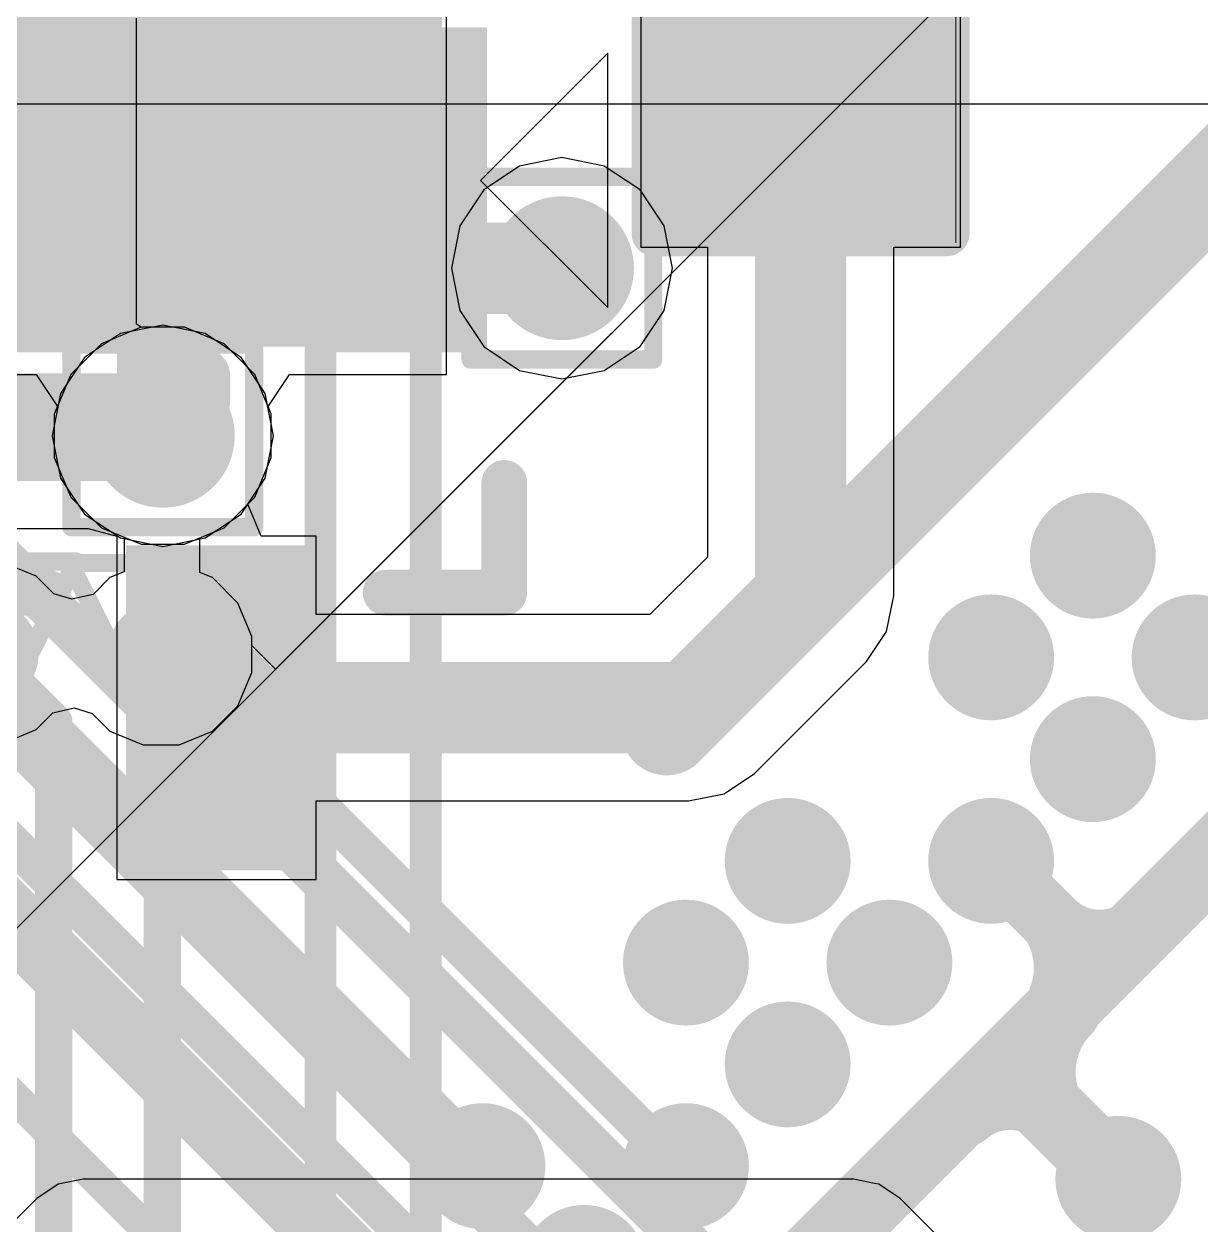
# Model space of a CAD drawing. Header units: inches. Extents: x -6 to 283, y -12 to 154.
# Drawn here: x 50.446 to 53.718, y 15.042 to 18.38 of the extents above; entities that cross this region are included whole.
import ezdxf

# ---------------------------------------------------------------- set-up
doc = ezdxf.new("R2010")
doc.units = ezdxf.units.IN
for name, color, linetype in [('Bottom Layer', 5, 'Continuous'), ('Bottom Overlay', 54, 'Continuous'), ('Bottom Paste', 16, 'Continuous'), ('Bottom Solder', 6, 'Continuous'), ('Drill Drawing', 1, 'Continuous'), ('GND-1', 16, 'Continuous'), ('GND-2', 90, 'Continuous'), ('GND-3', 216, 'Continuous'), ('GND-4', 54, 'Continuous'), ('PWR-1', 156, 'Continuous'), ('PWR-2', 130, 'Continuous'), ('Signal L1', 76, 'Continuous'), ('Signal L2', 6, 'Continuous'), ('Top Layer', 1, 'Continuous'), ('Top Overlay', 2, 'Continuous'), ('Top Paste', 8, 'Continuous'), ('Top Solder', 216, 'Continuous'), ('Via Holes', 16, 'Continuous')]:
    doc.layers.add(name, color=color, linetype=linetype)

# ---------------------------------------------------------------- blocks, each defined once
blk = doc.blocks.new('BGA_565_15_5_14_4__57')
at = {"layer": 'Top Layer'}
h = blk.add_hatch(color=1, dxfattribs=at)
edge = h.paths.add_edge_path()
edge.add_arc((-4.225, -5.525), 0.125, 0, 360)
h = blk.add_hatch(color=1, dxfattribs=at)
edge = h.paths.add_edge_path()
edge.add_arc((-5.4, -6.4), 0.125, 0, 360)
h = blk.add_hatch(color=1, dxfattribs=at)
edge = h.paths.add_edge_path()
edge.add_arc((-5, -6.4), 0.125, 0, 360)
h = blk.add_hatch(color=1, dxfattribs=at)
edge = h.paths.add_edge_path()
edge.add_arc((-4.6, -6.4), 0.125, 0, 360)
h = blk.add_hatch(color=1, dxfattribs=at)
edge = h.paths.add_edge_path()
edge.add_arc((-4.2, -6.4), 0.125, 0, 360)
h = blk.add_hatch(color=1, dxfattribs=at)
edge = h.paths.add_edge_path()
edge.add_arc((-3.8, -6.4), 0.125, 0, 360)
h = blk.add_hatch(color=1, dxfattribs=at)
edge = h.paths.add_edge_path()
edge.add_arc((-3.4, -6.4), 0.125, 0, 360)
h = blk.add_hatch(color=1, dxfattribs=at)
edge = h.paths.add_edge_path()
edge.add_arc((-3, -6.4), 0.125, 0, 360)
h = blk.add_hatch(color=1, dxfattribs=at)
edge = h.paths.add_edge_path()
edge.add_arc((-5.4, -6.8), 0.125, 0, 360)
h = blk.add_hatch(color=1, dxfattribs=at)
edge = h.paths.add_edge_path()
edge.add_arc((-5, -6.8), 0.125, 0, 360)
h = blk.add_hatch(color=1, dxfattribs=at)
edge = h.paths.add_edge_path()
edge.add_arc((-4.2, -6.8), 0.125, 0, 360)
h = blk.add_hatch(color=1, dxfattribs=at)
edge = h.paths.add_edge_path()
edge.add_arc((-3.8, -6.8), 0.125, 0, 360)
h = blk.add_hatch(color=1, dxfattribs=at)
edge = h.paths.add_edge_path()
edge.add_arc((-3, -6.8), 0.125, 0, 360)
at = {"layer": 'Top Paste'}
h = blk.add_hatch(color=8, dxfattribs=at)
edge = h.paths.add_edge_path()
edge.add_arc((-4.225, -5.525), 0.125, 0, 360)
h = blk.add_hatch(color=8, dxfattribs=at)
edge = h.paths.add_edge_path()
edge.add_arc((-5.4, -6.4), 0.125, 0, 360)
h = blk.add_hatch(color=8, dxfattribs=at)
edge = h.paths.add_edge_path()
edge.add_arc((-5, -6.4), 0.125, 0, 360)
h = blk.add_hatch(color=8, dxfattribs=at)
edge = h.paths.add_edge_path()
edge.add_arc((-4.6, -6.4), 0.125, 0, 360)
h = blk.add_hatch(color=8, dxfattribs=at)
edge = h.paths.add_edge_path()
edge.add_arc((-4.2, -6.4), 0.125, 0, 360)
h = blk.add_hatch(color=8, dxfattribs=at)
edge = h.paths.add_edge_path()
edge.add_arc((-3.8, -6.4), 0.125, 0, 360)
h = blk.add_hatch(color=8, dxfattribs=at)
edge = h.paths.add_edge_path()
edge.add_arc((-3.4, -6.4), 0.125, 0, 360)
h = blk.add_hatch(color=8, dxfattribs=at)
edge = h.paths.add_edge_path()
edge.add_arc((-3, -6.4), 0.125, 0, 360)
h = blk.add_hatch(color=8, dxfattribs=at)
edge = h.paths.add_edge_path()
edge.add_arc((-5.4, -6.8), 0.125, 0, 360)
h = blk.add_hatch(color=8, dxfattribs=at)
edge = h.paths.add_edge_path()
edge.add_arc((-5, -6.8), 0.125, 0, 360)
h = blk.add_hatch(color=8, dxfattribs=at)
edge = h.paths.add_edge_path()
edge.add_arc((-4.2, -6.8), 0.125, 0, 360)
h = blk.add_hatch(color=8, dxfattribs=at)
edge = h.paths.add_edge_path()
edge.add_arc((-3.8, -6.8), 0.125, 0, 360)
h = blk.add_hatch(color=8, dxfattribs=at)
edge = h.paths.add_edge_path()
edge.add_arc((-3, -6.8), 0.125, 0, 360)
at = {"layer": 'Top Solder'}
h = blk.add_hatch(color=216, dxfattribs=at)
edge = h.paths.add_edge_path()
edge.add_arc((-4.225, -5.525), 0.175, 0, 360)
h = blk.add_hatch(color=216, dxfattribs=at)
edge = h.paths.add_edge_path()
edge.add_arc((-5.4, -6.4), 0.175, 0, 360)
h = blk.add_hatch(color=216, dxfattribs=at)
edge = h.paths.add_edge_path()
edge.add_arc((-5, -6.4), 0.175, 0, 360)
h = blk.add_hatch(color=216, dxfattribs=at)
edge = h.paths.add_edge_path()
edge.add_arc((-4.6, -6.4), 0.175, 0, 360)
h = blk.add_hatch(color=216, dxfattribs=at)
edge = h.paths.add_edge_path()
edge.add_arc((-4.2, -6.4), 0.175, 0, 360)
h = blk.add_hatch(color=216, dxfattribs=at)
edge = h.paths.add_edge_path()
edge.add_arc((-3.8, -6.4), 0.175, 0, 360)
h = blk.add_hatch(color=216, dxfattribs=at)
edge = h.paths.add_edge_path()
edge.add_arc((-3.4, -6.4), 0.175, 0, 360)
h = blk.add_hatch(color=216, dxfattribs=at)
edge = h.paths.add_edge_path()
edge.add_arc((-3, -6.4), 0.175, 0, 360)
h = blk.add_hatch(color=216, dxfattribs=at)
edge = h.paths.add_edge_path()
edge.add_arc((-5.4, -6.8), 0.175, 0, 360)
h = blk.add_hatch(color=216, dxfattribs=at)
edge = h.paths.add_edge_path()
edge.add_arc((-5, -6.8), 0.175, 0, 360)
h = blk.add_hatch(color=216, dxfattribs=at)
edge = h.paths.add_edge_path()
edge.add_arc((-4.2, -6.8), 0.175, 0, 360)
h = blk.add_hatch(color=216, dxfattribs=at)
edge = h.paths.add_edge_path()
edge.add_arc((-3.8, -6.8), 0.175, 0, 360)
h = blk.add_hatch(color=216, dxfattribs=at)
edge = h.paths.add_edge_path()
edge.add_arc((-3, -6.8), 0.175, 0, 360)
at = {"layer": 'Top Overlay'}
blk.add_lwpolyline([(-4.22, -7.2958, 0.254, 0.254, 0), (-7.845, -7.2958, 0.254, 0.254, 0)], format="xyseb", dxfattribs=at)
blk.add_lwpolyline([(-4.2835, -7.2958, 0.127, 0.127, 1), (-4.1565, -7.2958, 0.127, 0.127, 1)], format="xyseb", close=True, dxfattribs=at)
blk = doc.blocks.new('R___0402_B_112')
at = {"layer": 'Bottom Layer'}
for points in [[(-0.2413, 0.3175), (-0.2413, -0.3175), (-0.6985, -0.3175), (-0.6985, 0.3175)], [(0.6985, 0.3175), (0.6985, -0.3175), (0.2413, -0.3175), (0.2413, 0.3175)]]:
    blk.add_hatch(color=5, dxfattribs=at).paths.add_polyline_path(points)
at = {"layer": 'Bottom Paste'}
for points in [[(-0.2413, 0.3175), (-0.2413, -0.3175), (-0.6985, -0.3175), (-0.6985, 0.3175)], [(0.6985, 0.3175), (0.6985, -0.3175), (0.2413, -0.3175), (0.2413, 0.3175)]]:
    blk.add_hatch(color=16, dxfattribs=at).paths.add_polyline_path(points)
at = {"layer": 'Bottom Solder'}
for points in [[(-0.1863, 0.3725), (-0.1863, -0.3725), (-0.7535, -0.3725), (-0.7535, 0.3725)], [(0.7535, 0.3725), (0.7535, -0.3725), (0.1863, -0.3725), (0.1863, 0.3725)]]:
    blk.add_hatch(color=6, dxfattribs=at).paths.add_polyline_path(points)
at = {"layer": 'Bottom Overlay'}
for points in [[(-0.7874, -0.4064, 0.127, 0.127, 0), (-0.7874, 0.4064, 0.127, 0.127, 0)], [(0.7874, 0.4064, 0.127, 0.127, 0), (-0.7874, 0.4064, 0.127, 0.127, 0)], [(0.7874, -0.4064, 0.127, 0.127, 0), (0.7874, 0.4064, 0.127, 0.127, 0)], [(0.8128, 0.4318, 0.00323, 0.00323, 0), (-0.8128, 0.4318, 0.00323, 0.00323, 0)], [(0.7874, -0.4064, 0.127, 0.127, 0), (-0.7874, -0.4064, 0.127, 0.127, 0)]]:
    blk.add_lwpolyline(points, format="xyseb", dxfattribs=at)
for points in [[(-0.8191, 0.4064, 0.0635, 0.0635, 1), (-0.7556, 0.4064, 0.0635, 0.0635, 1)], [(-0.8191, 0.4064, 0.0635, 0.0635, 1), (-0.7556, 0.4064, 0.0635, 0.0635, 1)], [(0.7556, 0.4064, 0.0635, 0.0635, 1), (0.8191, 0.4064, 0.0635, 0.0635, 1)], [(0.7556, 0.4064, 0.0635, 0.0635, 1), (0.8191, 0.4064, 0.0635, 0.0635, 1)], [(-0.8136, 0.4318, 0.00161, 0.00161, 1), (-0.812, 0.4318, 0.00161, 0.00161, 1)], [(0.812, 0.4318, 0.00161, 0.00161, 1), (0.8136, 0.4318, 0.00161, 0.00161, 1)], [(-0.8191, -0.4064, 0.0635, 0.0635, 1), (-0.7556, -0.4064, 0.0635, 0.0635, 1)], [(-0.8191, -0.4064, 0.0635, 0.0635, 1), (-0.7556, -0.4064, 0.0635, 0.0635, 1)], [(0.7556, -0.4064, 0.0635, 0.0635, 1), (0.8191, -0.4064, 0.0635, 0.0635, 1)], [(0.7556, -0.4064, 0.0635, 0.0635, 1), (0.8191, -0.4064, 0.0635, 0.0635, 1)]]:
    blk.add_lwpolyline(points, format="xyseb", close=True, dxfattribs=at)
blk = doc.blocks.new('MMBT2222ATT3G_B_176')
at = {"layer": 'Bottom Layer'}
for points in [[(-0.35, 0.15), (0.35, 0.15), (0.35, -0.15), (-0.35, -0.15)], [(1.09, -0.35), (1.79, -0.35), (1.79, -0.65), (1.09, -0.65)], [(-0.35, -0.85), (0.35, -0.85), (0.35, -1.15), (-0.35, -1.15)]]:
    blk.add_hatch(color=5, dxfattribs=at).paths.add_polyline_path(points)
at = {"layer": 'Bottom Paste'}
for points in [[(-0.35, 0.15), (0.35, 0.15), (0.35, -0.15), (-0.35, -0.15)], [(1.09, -0.35), (1.79, -0.35), (1.79, -0.65), (1.09, -0.65)], [(-0.35, -0.85), (0.35, -0.85), (0.35, -1.15), (-0.35, -1.15)]]:
    blk.add_hatch(color=16, dxfattribs=at).paths.add_polyline_path(points)
at = {"layer": 'Bottom Solder'}
for points in [[(-0.4516, 0.2516), (0.4516, 0.2516), (0.4516, -0.2516), (-0.4516, -0.2516)], [(0.9884, -0.2484), (1.8916, -0.2484), (1.8916, -0.7516), (0.9884, -0.7516)], [(-0.4516, -0.7484), (0.4516, -0.7484), (0.4516, -1.2516), (-0.4516, -1.2516)]]:
    blk.add_hatch(color=6, dxfattribs=at).paths.add_polyline_path(points)
at = {"layer": 'Bottom Overlay'}
for points in [[(1.12, 0.3, 0.127, 0.127, 0), (0.815, 0.3, 0.127, 0.127, 0)], [(1.12, -0.03, 0.127, 0.127, 0), (1.12, 0.3, 0.127, 0.127, 0)], [(1.12, -1.3, 0.127, 0.127, 0), (1.12, -0.97, 0.127, 0.127, 0)], [(0.815, -1.3, 0.127, 0.127, 0), (1.12, -1.3, 0.127, 0.127, 0)]]:
    blk.add_lwpolyline(points, format="xyseb", dxfattribs=at)
for points in [[(0.7832, 0.3, 0.0635, 0.0635, 1), (0.8467, 0.3, 0.0635, 0.0635, 1)], [(1.0882, 0.3, 0.0635, 0.0635, 1), (1.1517, 0.3, 0.0635, 0.0635, 1)], [(1.0882, 0.3, 0.0635, 0.0635, 1), (1.1517, 0.3, 0.0635, 0.0635, 1)], [(1.0883, -0.03, 0.0635, 0.0635, 1), (1.1518, -0.03, 0.0635, 0.0635, 1)], [(1.0883, -0.97, 0.0635, 0.0635, 1), (1.1518, -0.97, 0.0635, 0.0635, 1)], [(0.7833, -1.3, 0.0635, 0.0635, 1), (0.8468, -1.3, 0.0635, 0.0635, 1)], [(1.0883, -1.3, 0.0635, 0.0635, 1), (1.1518, -1.3, 0.0635, 0.0635, 1)], [(1.0883, -1.3, 0.0635, 0.0635, 1), (1.1518, -1.3, 0.0635, 0.0635, 1)]]:
    blk.add_lwpolyline(points, format="xyseb", close=True, dxfattribs=at)
blk = doc.blocks.new('XL_3528SURUBC_179')
at = {"layer": 'Top Layer'}
blk.add_hatch(color=1, dxfattribs=at).paths.add_polyline_path([(-2.1499, 0.3001), (-2.1499, 1.2001), (-0.8499, 1.2001), (-0.8499, 0.3001)])
at = {"layer": 'Top Paste'}
blk.add_hatch(color=8, dxfattribs=at).paths.add_polyline_path([(-2.1499, 0.3001), (-2.1499, 1.2001), (-0.8499, 1.2001), (-0.8499, 0.3001)])
at = {"layer": 'Top Solder'}
blk.add_hatch(color=216, dxfattribs=at).paths.add_polyline_path([(-2.1999, 0.2501), (-2.1999, 1.2501), (-0.7999, 1.2501), (-0.7999, 0.2501)])
at = {"layer": 'Top Overlay'}
for p, q in [((-2.7257, 1.141), (-2.7257, 1.141)), ((-2.7257, 1.141), (-2.7257, 0.4339)), ((-2.3722, 0.7874), (-2.7257, 1.141)), ((-2.7257, 0.4339), (-2.3722, 0.7874))]:
    blk.add_line(p, q, dxfattribs=at)
for points in [[(1.6, 1.4, 0.152, 0.152, 0), (-1.6, 1.4, 0.152, 0.152, 0)], [(-1.6, 1.3301, 0.152, 0.152, 0), (-1.6, 1.4, 0.152, 0.152, 0)]]:
    blk.add_lwpolyline(points, format="xyseb", dxfattribs=at)
for points in [[(-1.638, 1.4, 0.076, 0.076, 1), (-1.562, 1.4, 0.076, 0.076, 1)], [(-1.638, 1.4, 0.076, 0.076, 1), (-1.562, 1.4, 0.076, 0.076, 1)], [(-1.638, 1.3301, 0.076, 0.076, 1), (-1.562, 1.3301, 0.076, 0.076, 1)]]:
    blk.add_lwpolyline(points, format="xyseb", close=True, dxfattribs=at)

msp = doc.modelspace()

# ---------------------------------------------------------------- hatches: boundary and pattern name
at = {"layer": 'Bottom Layer'}
h = msp.add_hatch(color=5, dxfattribs=at)
edge = h.paths.add_edge_path()
edge.add_arc((51.942, 17.7016), 0.2, 0, 360)
h = msp.add_hatch(color=5, dxfattribs=at)
edge = h.paths.add_edge_path()
edge.add_arc((50.8323, 17.2358), 0.2, 0, 360)
at = {"layer": 'GND-1'}
h = msp.add_hatch(color=16, dxfattribs=at)
edge = h.paths.add_edge_path()
edge.add_arc((51.942, 17.7016), 0.2, 0, 360)
h = msp.add_hatch(color=16, dxfattribs=at)
edge = h.paths.add_edge_path()
edge.add_arc((50.8323, 17.2358), 0.2, 0, 360)
h = msp.add_hatch(color=16, dxfattribs=at)
edge = h.paths.add_edge_path()
edge.add_arc((50.3373, 16.6322), 0.15, 0, 360)
h = msp.add_hatch(color=16, dxfattribs=at)
edge = h.paths.add_edge_path()
edge.add_arc((50.8279, 16.6281), 0.15, 0, 360)
at = {"layer": 'GND-2'}
h = msp.add_hatch(color=90, dxfattribs=at)
edge = h.paths.add_edge_path()
edge.add_arc((51.942, 17.7016), 0.2, 0, 360)
h = msp.add_hatch(color=90, dxfattribs=at)
edge = h.paths.add_edge_path()
edge.add_arc((50.8323, 17.2358), 0.2, 0, 360)
at = {"layer": 'GND-3'}
h = msp.add_hatch(color=216, dxfattribs=at)
edge = h.paths.add_edge_path()
edge.add_arc((51.942, 17.7016), 0.2, 0, 360)
h = msp.add_hatch(color=216, dxfattribs=at)
edge = h.paths.add_edge_path()
edge.add_arc((50.8323, 17.2358), 0.2, 0, 360)
at = {"layer": 'GND-4'}
h = msp.add_hatch(color=54, dxfattribs=at)
edge = h.paths.add_edge_path()
edge.add_arc((51.942, 17.7016), 0.2, 0, 360)
h = msp.add_hatch(color=54, dxfattribs=at)
edge = h.paths.add_edge_path()
edge.add_arc((50.8323, 17.2358), 0.2, 0, 360)
at = {"layer": 'PWR-1'}
h = msp.add_hatch(color=156, dxfattribs=at)
edge = h.paths.add_edge_path()
edge.add_arc((51.942, 17.7016), 0.2, 0, 360)
h = msp.add_hatch(color=156, dxfattribs=at)
edge = h.paths.add_edge_path()
edge.add_arc((50.8323, 17.2358), 0.2, 0, 360)
at = {"layer": 'PWR-2'}
h = msp.add_hatch(color=130, dxfattribs=at)
edge = h.paths.add_edge_path()
edge.add_arc((51.942, 17.7016), 0.2, 0, 360)
h = msp.add_hatch(color=130, dxfattribs=at)
edge = h.paths.add_edge_path()
edge.add_arc((50.8323, 17.2358), 0.2, 0, 360)
at = {"layer": 'Signal L1'}
h = msp.add_hatch(color=76, dxfattribs=at)
edge = h.paths.add_edge_path()
edge.add_arc((51.942, 17.7016), 0.2, 0, 360)
h = msp.add_hatch(color=76, dxfattribs=at)
edge = h.paths.add_edge_path()
edge.add_arc((50.8323, 17.2358), 0.2, 0, 360)
h = msp.add_hatch(color=76, dxfattribs=at)
edge = h.paths.add_edge_path()
edge.add_arc((50.3373, 16.6322), 0.15, 0, 360)
h = msp.add_hatch(color=76, dxfattribs=at)
edge = h.paths.add_edge_path()
edge.add_arc((50.8279, 16.6281), 0.15, 0, 360)
at = {"layer": 'Signal L2'}
h = msp.add_hatch(color=6, dxfattribs=at)
edge = h.paths.add_edge_path()
edge.add_arc((51.942, 17.7016), 0.2, 0, 360)
h = msp.add_hatch(color=6, dxfattribs=at)
edge = h.paths.add_edge_path()
edge.add_arc((50.8323, 17.2358), 0.2, 0, 360)
at = {"layer": 'Top Layer'}
h = msp.add_hatch(color=1, dxfattribs=at)
edge = h.paths.add_edge_path()
edge.add_arc((51.942, 17.7016), 0.2, 0, 360)
h = msp.add_hatch(color=1, dxfattribs=at)
edge = h.paths.add_edge_path()
edge.add_arc((50.8323, 17.2358), 0.2, 0, 360)
h = msp.add_hatch(color=1, dxfattribs=at)
edge = h.paths.add_edge_path()
edge.add_arc((50.3373, 16.6322), 0.15, 0, 360)
h = msp.add_hatch(color=1, dxfattribs=at)
edge = h.paths.add_edge_path()
edge.add_arc((50.8279, 16.6281), 0.15, 0, 360)
at = {"layer": 'Via Holes'}
h = msp.add_hatch(color=7, dxfattribs=at)
edge = h.paths.add_edge_path()
edge.add_arc((51.942, 17.7016), 0.1, 0, 360)
h = msp.add_hatch(color=7, dxfattribs=at)
edge = h.paths.add_edge_path()
edge.add_arc((50.8323, 17.2358), 0.1, 0, 360)
h = msp.add_hatch(color=7, dxfattribs=at)
edge = h.paths.add_edge_path()
edge.add_arc((50.8279, 16.6281), 0.075, 0, 360)

# ---------------------------------------------------------------- linework, layer by layer
at = {"layer": 'Bottom Layer'}
for p, q in [((52.1608, 18.4716), (52.1608, 17.7604)), ((53.0498, 17.7604), (53.0498, 18.4716)), ((50.7587, 17.5465), (50.7587, 18.3967)), ((52.1608, 17.7604), (52.3464, 17.7604)), ((52.3464, 17.7604), (52.3464, 16.8984)), ((52.8643, 16.7912), (52.8643, 17.7604)), ((52.8643, 17.7604), (53.0498, 17.7604)), ((50.7723, 17.5374), (50.7587, 17.5465)), ((50.8923, 17.5374), (50.7723, 17.5374)), ((51.0031, 17.4914), (50.8923, 17.5374)), ((51.088, 17.4066), (51.0031, 17.4914)), ((51.1339, 17.2957), (51.088, 17.4066)), ((51.1339, 17.1758), (51.1339, 17.2957)), ((51.088, 17.0649), (51.1339, 17.1758)), ((51.0687, 17.0456), (51.088, 17.0649)), ((51.1055, 16.9567), (51.0687, 17.0456)), ((49.9299, 16.9782), (50.6247, 16.9782)), ((50.6247, 16.9782), (50.7047, 16.9567)), ((50.7047, 16.9567), (50.7047, 16.0027)), ((51.2587, 16.9567), (51.1055, 16.9567)), ((51.2587, 16.7387), (51.2587, 16.9567)), ((52.3464, 16.8984), (52.1866, 16.7387)), ((52.8446, 16.6921), (52.8643, 16.7912)), ((52.1866, 16.7387), (51.2587, 16.7387)), ((52.7885, 16.608), (52.8446, 16.6921)), ((52.477, 16.2966), (52.7885, 16.608)), ((52.393, 16.2404), (52.477, 16.2966)), ((52.2939, 16.2207), (52.393, 16.2404)), ((51.2587, 16.0027), (51.2587, 16.2207)), ((51.2587, 16.2207), (52.2939, 16.2207)), ((50.7047, 16.0027), (51.2587, 16.0027)), ((50.6108, 15.1693), (50.5409, 15.1554)), ((52.7529, 15.1693), (50.6108, 15.1693)), ((52.8112, 15.1577), (52.7529, 15.1693)), ((52.7529, 15.1693), (52.7529, 15.1693)), ((52.8228, 15.1554), (52.8112, 15.1577)), ((50.5409, 15.1554), (50.4817, 15.1158)), ((52.882, 15.1158), (52.8228, 15.1554)), ((50.4817, 15.1158), (49.6554, 14.2895)), ((50.4817, 15.1158), (50.4817, 15.1158)), ((53.0356, 14.9623), (52.882, 15.1158))]:
    msp.add_line(p, q, dxfattribs=at)
for points in [[(50.4904, 17.9284, 0.254, 0.254, 0), (50.4904, 18.9581, 0.254, 0.254, 0)], [(51.4817, 17.9197, 0.254, 0.254, 0), (51.4817, 18.9241, 0.254, 0.254, 0)], [(49.4834, 18.116, 0.254, 0.254, 0), (50.4587, 18.116, 0.254, 0.254, 0)], [(50.4587, 18.116, 0.254, 0.254, 0), (50.4817, 18.093, 0.254, 0.254, 0)], [(52.6053, 16.7912, 0.254, 0.254, 0), (52.6053, 18.116, 0.254, 0.254, 0)], [(50.4817, 17.9197, 0.254, 0.254, 0), (50.4817, 18.093, 0.254, 0.254, 0)], [(51.4603, 17.7548, 0.254, 0.254, 0), (51.4603, 17.9411, 0.254, 0.254, 0)], [(50.4817, 17.9197, 0.254, 0.254, 0), (50.4904, 17.9284, 0.254, 0.254, 0)], [(51.4603, 17.7548, 0.254, 0.254, 0), (51.5135, 17.7016, 0.254, 0.254, 0)], [(51.5135, 17.7016, 0.254, 0.254, 0), (51.8912, 17.7016, 0.254, 0.254, 0)], [(49.8227, 17.2371, 0.254, 0.254, 0), (50.8309, 17.2371, 0.254, 0.254, 0)], [(52.2939, 16.4797, 0.254, 0.254, 0), (52.6053, 16.7912, 0.254, 0.254, 0)], [(50.9817, 16.4797, 0.254, 0.254, 0), (52.2939, 16.4797, 0.254, 0.254, 0)]]:
    msp.add_lwpolyline(points, format="xyseb", dxfattribs=at)
for points in [[(50.3952, 18.116, 0.127, 0.127, 1), (50.5222, 18.116, 0.127, 0.127, 1)], [(50.3952, 18.116, 0.127, 0.127, 1), (50.5222, 18.116, 0.127, 0.127, 1)], [(52.5418, 18.116, 0.127, 0.127, 1), (52.6688, 18.116, 0.127, 0.127, 1)], [(50.4182, 18.093, 0.127, 0.127, 1), (50.5452, 18.093, 0.127, 0.127, 1)], [(50.4182, 18.093, 0.127, 0.127, 1), (50.5452, 18.093, 0.127, 0.127, 1)], [(51.3968, 17.9411, 0.127, 0.127, 1), (51.5238, 17.9411, 0.127, 0.127, 1)], [(50.4182, 17.9197, 0.127, 0.127, 1), (50.5452, 17.9197, 0.127, 0.127, 1)], [(50.4182, 17.9197, 0.127, 0.127, 1), (50.5452, 17.9197, 0.127, 0.127, 1)], [(50.4269, 17.9284, 0.127, 0.127, 1), (50.5539, 17.9284, 0.127, 0.127, 1)], [(50.4269, 17.9284, 0.127, 0.127, 1), (50.5539, 17.9284, 0.127, 0.127, 1)], [(51.4182, 17.9197, 0.127, 0.127, 1), (51.5452, 17.9197, 0.127, 0.127, 1)], [(51.3968, 17.7548, 0.127, 0.127, 1), (51.5238, 17.7548, 0.127, 0.127, 1)], [(51.3968, 17.7548, 0.127, 0.127, 1), (51.5238, 17.7548, 0.127, 0.127, 1)], [(51.45, 17.7016, 0.127, 0.127, 1), (51.577, 17.7016, 0.127, 0.127, 1)], [(51.45, 17.7016, 0.127, 0.127, 1), (51.577, 17.7016, 0.127, 0.127, 1)], [(51.8277, 17.7016, 0.127, 0.127, 1), (51.9547, 17.7016, 0.127, 0.127, 1)], [(50.7674, 17.2371, 0.127, 0.127, 1), (50.8944, 17.2371, 0.127, 0.127, 1)], [(52.5418, 16.7912, 0.127, 0.127, 1), (52.6688, 16.7912, 0.127, 0.127, 1)], [(52.5418, 16.7912, 0.127, 0.127, 1), (52.6688, 16.7912, 0.127, 0.127, 1)], [(50.9182, 16.4797, 0.127, 0.127, 1), (51.0452, 16.4797, 0.127, 0.127, 1)], [(52.2304, 16.4797, 0.127, 0.127, 1), (52.3574, 16.4797, 0.127, 0.127, 1)], [(52.2304, 16.4797, 0.127, 0.127, 1), (52.3574, 16.4797, 0.127, 0.127, 1)]]:
    msp.add_lwpolyline(points, format="xyseb", close=True, dxfattribs=at)
at = {"layer": 'Drill Drawing'}
for points in [[(51.688, 17.9556, 0.0508, 0.0508, 0), (52.196, 17.9556, 0.0508, 0.0508, 0)], [(51.688, 17.4476, 0.0508, 0.0508, 0), (51.688, 17.9556, 0.0508, 0.0508, 0)], [(52.196, 17.4476, 0.0508, 0.0508, 0), (52.196, 17.9556, 0.0508, 0.0508, 0)], [(50.5783, 17.4898, 0.0508, 0.0508, 0), (51.0863, 17.4898, 0.0508, 0.0508, 0)], [(50.5783, 16.9818, 0.0508, 0.0508, 0), (50.5783, 17.4898, 0.0508, 0.0508, 0)], [(51.0863, 16.9818, 0.0508, 0.0508, 0), (51.0863, 17.4898, 0.0508, 0.0508, 0)], [(51.688, 17.4476, 0.0508, 0.0508, 0), (52.196, 17.4476, 0.0508, 0.0508, 0)], [(50.5783, 16.9818, 0.0508, 0.0508, 0), (51.0863, 16.9818, 0.0508, 0.0508, 0)], [(50.0833, 16.8862, 0.0508, 0.0508, 0), (50.5913, 16.8862, 0.0508, 0.0508, 0)], [(50.3373, 16.3782, 0.0508, 0.0508, 0), (50.5913, 16.8862, 0.0508, 0.0508, 0)], [(50.5739, 16.8821, 0.0508, 0.0508, 0), (51.0819, 16.8821, 0.0508, 0.0508, 0)], [(50.5739, 16.8821, 0.0508, 0.0508, 0), (50.8279, 16.3741, 0.0508, 0.0508, 0)], [(50.8279, 16.3741, 0.0508, 0.0508, 0), (51.0819, 16.8821, 0.0508, 0.0508, 0)]]:
    msp.add_lwpolyline(points, format="xyseb", dxfattribs=at)
for points in [[(51.6753, 17.9556, 0.0254, 0.0254, 1), (51.7007, 17.9556, 0.0254, 0.0254, 1)], [(51.6753, 17.9556, 0.0254, 0.0254, 1), (51.7007, 17.9556, 0.0254, 0.0254, 1)], [(52.1833, 17.9556, 0.0254, 0.0254, 1), (52.2087, 17.9556, 0.0254, 0.0254, 1)], [(52.1833, 17.9556, 0.0254, 0.0254, 1), (52.2087, 17.9556, 0.0254, 0.0254, 1)], [(50.5656, 17.4898, 0.0254, 0.0254, 1), (50.591, 17.4898, 0.0254, 0.0254, 1)], [(50.5656, 17.4898, 0.0254, 0.0254, 1), (50.591, 17.4898, 0.0254, 0.0254, 1)], [(51.0736, 17.4898, 0.0254, 0.0254, 1), (51.099, 17.4898, 0.0254, 0.0254, 1)], [(51.0736, 17.4898, 0.0254, 0.0254, 1), (51.099, 17.4898, 0.0254, 0.0254, 1)], [(51.6753, 17.4476, 0.0254, 0.0254, 1), (51.7007, 17.4476, 0.0254, 0.0254, 1)], [(51.6753, 17.4476, 0.0254, 0.0254, 1), (51.7007, 17.4476, 0.0254, 0.0254, 1)], [(52.1833, 17.4476, 0.0254, 0.0254, 1), (52.2087, 17.4476, 0.0254, 0.0254, 1)], [(52.1833, 17.4476, 0.0254, 0.0254, 1), (52.2087, 17.4476, 0.0254, 0.0254, 1)], [(50.5656, 16.9818, 0.0254, 0.0254, 1), (50.591, 16.9818, 0.0254, 0.0254, 1)], [(50.5656, 16.9818, 0.0254, 0.0254, 1), (50.591, 16.9818, 0.0254, 0.0254, 1)], [(51.0736, 16.9818, 0.0254, 0.0254, 1), (51.099, 16.9818, 0.0254, 0.0254, 1)], [(51.0736, 16.9818, 0.0254, 0.0254, 1), (51.099, 16.9818, 0.0254, 0.0254, 1)], [(50.5612, 16.8821, 0.0254, 0.0254, 1), (50.5866, 16.8821, 0.0254, 0.0254, 1)], [(50.5612, 16.8821, 0.0254, 0.0254, 1), (50.5866, 16.8821, 0.0254, 0.0254, 1)], [(50.5786, 16.8862, 0.0254, 0.0254, 1), (50.604, 16.8862, 0.0254, 0.0254, 1)], [(50.5786, 16.8862, 0.0254, 0.0254, 1), (50.604, 16.8862, 0.0254, 0.0254, 1)], [(51.0692, 16.8821, 0.0254, 0.0254, 1), (51.0946, 16.8821, 0.0254, 0.0254, 1)], [(51.0692, 16.8821, 0.0254, 0.0254, 1), (51.0946, 16.8821, 0.0254, 0.0254, 1)], [(50.8152, 16.3741, 0.0254, 0.0254, 1), (50.8406, 16.3741, 0.0254, 0.0254, 1)], [(50.8152, 16.3741, 0.0254, 0.0254, 1), (50.8406, 16.3741, 0.0254, 0.0254, 1)]]:
    msp.add_lwpolyline(points, format="xyseb", close=True, dxfattribs=at)
at = {"layer": 'GND-1'}
for p, q in [((50.7723, 17.5374), (50.6615, 17.4914)), ((50.8923, 17.5374), (50.7723, 17.5374)), ((51.0031, 17.4914), (50.8923, 17.5374)), ((50.6615, 17.4914), (50.5766, 17.4066)), ((51.088, 17.4066), (51.0031, 17.4914)), ((50.5766, 17.4066), (50.5307, 17.2957)), ((51.1339, 17.2957), (51.088, 17.4066)), ((50.5307, 17.2957), (50.5307, 17.1758)), ((51.1339, 17.1758), (51.1339, 17.2957)), ((50.5307, 17.1758), (50.5766, 17.0649)), ((51.088, 17.0649), (51.1339, 17.1758)), ((50.5766, 17.0649), (50.6615, 16.9801)), ((51.0031, 16.9801), (51.088, 17.0649)), ((50.6615, 16.9801), (50.7247, 16.9539)), ((50.9355, 16.9521), (51.0031, 16.9801)), ((50.7247, 16.9539), (50.7247, 16.8576)), ((50.9355, 16.8558), (50.9355, 16.9521)), ((50.4798, 16.8455), (50.3874, 16.8838)), ((50.529, 16.7963), (50.4798, 16.8455)), ((50.6854, 16.8414), (50.6386, 16.7946)), ((50.7247, 16.8576), (50.6854, 16.8414)), ((50.9704, 16.8414), (50.9355, 16.8558)), ((51.0412, 16.7706), (50.9704, 16.8414)), ((50.5793, 16.7812), (50.529, 16.7963)), ((50.6386, 16.7946), (50.5793, 16.7812)), ((51.0795, 16.6781), (51.0412, 16.7706)), ((51.0795, 16.578), (51.0795, 16.6781)), ((51.0412, 16.4855), (51.0795, 16.578)), ((50.4798, 16.4189), (50.5266, 16.4657)), ((50.5266, 16.4657), (50.5859, 16.4791)), ((50.5859, 16.4791), (50.6362, 16.464)), ((50.6362, 16.464), (50.6854, 16.4148)), ((50.9704, 16.4148), (51.0412, 16.4855)), ((50.3874, 16.3806), (50.4798, 16.4189)), ((50.6854, 16.4148), (50.7779, 16.3765)), ((50.878, 16.3765), (50.9704, 16.4148)), ((50.7779, 16.3765), (50.878, 16.3765))]:
    msp.add_line(p, q, dxfattribs=at)
at = {"layer": 'GND-2'}
for p, q in [((50.7723, 17.5374), (50.6615, 17.4914)), ((50.8923, 17.5374), (50.7723, 17.5374)), ((51.0031, 17.4914), (50.8923, 17.5374)), ((50.6615, 17.4914), (50.5766, 17.4066)), ((51.088, 17.4066), (51.0031, 17.4914)), ((50.5766, 17.4066), (50.5307, 17.2957)), ((51.1339, 17.2957), (51.088, 17.4066)), ((50.5307, 17.2957), (50.5307, 17.1758)), ((51.1339, 17.1758), (51.1339, 17.2957)), ((50.5307, 17.1758), (50.5766, 17.0649)), ((51.088, 17.0649), (51.1339, 17.1758)), ((50.5766, 17.0649), (50.6615, 16.9801)), ((51.0031, 16.9801), (51.088, 17.0649)), ((50.6615, 16.9801), (50.7723, 16.9342)), ((50.8923, 16.9342), (51.0031, 16.9801)), ((50.7723, 16.9342), (50.8923, 16.9342))]:
    msp.add_line(p, q, dxfattribs=at)
at = {"layer": 'GND-3'}
for p, q in [((50.7723, 17.5374), (50.6615, 17.4914)), ((50.8923, 17.5374), (50.7723, 17.5374)), ((51.0031, 17.4914), (50.8923, 17.5374)), ((50.6615, 17.4914), (50.5766, 17.4066)), ((51.088, 17.4066), (51.0031, 17.4914)), ((50.5766, 17.4066), (50.5307, 17.2957)), ((51.1339, 17.2957), (51.088, 17.4066)), ((50.5307, 17.2957), (50.5307, 17.1758)), ((51.1339, 17.1758), (51.1339, 17.2957)), ((50.5307, 17.1758), (50.5766, 17.0649)), ((51.088, 17.0649), (51.1339, 17.1758)), ((50.5766, 17.0649), (50.6615, 16.9801)), ((51.0031, 16.9801), (51.088, 17.0649)), ((50.6615, 16.9801), (50.7723, 16.9342)), ((50.8923, 16.9342), (51.0031, 16.9801)), ((50.7723, 16.9342), (50.8923, 16.9342))]:
    msp.add_line(p, q, dxfattribs=at)
at = {"layer": 'GND-4'}
for p, q in [((50.7723, 17.5374), (50.6615, 17.4914)), ((50.8923, 17.5374), (50.7723, 17.5374)), ((51.0031, 17.4914), (50.8923, 17.5374)), ((50.6615, 17.4914), (50.5766, 17.4066)), ((51.088, 17.4066), (51.0031, 17.4914)), ((50.5766, 17.4066), (50.5307, 17.2957)), ((51.1339, 17.2957), (51.088, 17.4066)), ((50.5307, 17.2957), (50.5307, 17.1758)), ((51.1339, 17.1758), (51.1339, 17.2957)), ((50.5307, 17.1758), (50.5766, 17.0649)), ((51.088, 17.0649), (51.1339, 17.1758)), ((50.5766, 17.0649), (50.6615, 16.9801)), ((51.0031, 16.9801), (51.088, 17.0649)), ((50.6615, 16.9801), (50.7723, 16.9342)), ((50.8923, 16.9342), (51.0031, 16.9801)), ((50.7723, 16.9342), (50.8923, 16.9342))]:
    msp.add_line(p, q, dxfattribs=at)
at = {"layer": 'PWR-1'}
for p, q in [((45.5756, 18.1585), (57.1787, 18.1585)), ((51.942, 18.0092), (51.8243, 17.9857)), ((52.0597, 17.9857), (51.942, 18.0092)), ((51.8243, 17.9857), (51.7245, 17.9191)), ((52.1594, 17.9191), (52.0597, 17.9857)), ((51.7245, 17.9191), (51.6579, 17.8193)), ((52.2261, 17.8193), (52.1594, 17.9191)), ((51.6579, 17.8193), (51.6345, 17.7016)), ((52.2495, 17.7016), (52.2261, 17.8193)), ((51.6345, 17.7016), (51.6579, 17.584)), ((52.2261, 17.584), (52.2495, 17.7016)), ((51.6579, 17.584), (51.7245, 17.4842)), ((52.1594, 17.4842), (52.2261, 17.584)), ((50.8323, 17.5433), (50.7146, 17.5199)), ((50.95, 17.5199), (50.8323, 17.5433)), ((50.7146, 17.5199), (50.6149, 17.4532)), ((51.0497, 17.4532), (50.95, 17.5199)), ((51.7245, 17.4842), (51.8243, 17.4175)), ((52.0597, 17.4175), (52.1594, 17.4842)), ((50.6149, 17.4532), (50.5482, 17.3534)), ((51.1164, 17.3534), (51.0497, 17.4532)), ((51.8243, 17.4175), (51.942, 17.3941)), ((51.942, 17.3941), (52.0597, 17.4175)), ((50.5482, 17.3534), (50.5248, 17.2358)), ((51.1398, 17.2358), (51.1164, 17.3534)), ((50.5248, 17.2358), (50.5482, 17.1181)), ((51.1164, 17.1181), (51.1398, 17.2358)), ((50.5482, 17.1181), (50.6149, 17.0183)), ((51.0497, 17.0183), (51.1164, 17.1181)), ((50.6149, 17.0183), (50.7146, 16.9517)), ((50.95, 16.9517), (51.0497, 17.0183)), ((50.7146, 16.9517), (50.8323, 16.9282)), ((50.8323, 16.9282), (50.95, 16.9517))]:
    msp.add_line(p, q, dxfattribs=at)
at = {"layer": 'PWR-2'}
for p, q in [((46.9261, 18.1585), (54.8316, 18.1585)), ((51.942, 18.0092), (51.8243, 17.9857)), ((52.0597, 17.9857), (51.942, 18.0092)), ((51.8243, 17.9857), (51.7245, 17.9191)), ((52.1594, 17.9191), (52.0597, 17.9857)), ((51.7245, 17.9191), (51.6579, 17.8193)), ((52.2261, 17.8193), (52.1594, 17.9191)), ((51.6579, 17.8193), (51.6345, 17.7016)), ((52.2495, 17.7016), (52.2261, 17.8193)), ((51.6345, 17.7016), (51.6579, 17.584)), ((52.2261, 17.584), (52.2495, 17.7016)), ((51.6579, 17.584), (51.7245, 17.4842)), ((52.1594, 17.4842), (52.2261, 17.584)), ((50.8323, 17.5433), (50.7146, 17.5199)), ((50.95, 17.5199), (50.8323, 17.5433)), ((50.7146, 17.5199), (50.6149, 17.4532)), ((51.0497, 17.4532), (50.95, 17.5199)), ((51.7245, 17.4842), (51.8243, 17.4175)), ((52.0597, 17.4175), (52.1594, 17.4842)), ((50.6149, 17.4532), (50.5482, 17.3534)), ((51.1164, 17.3534), (51.0497, 17.4532)), ((51.8243, 17.4175), (51.942, 17.3941)), ((51.942, 17.3941), (52.0597, 17.4175)), ((50.5482, 17.3534), (50.5248, 17.2358)), ((51.1398, 17.2358), (51.1164, 17.3534)), ((50.5248, 17.2358), (50.5482, 17.1181)), ((51.1164, 17.1181), (51.1398, 17.2358)), ((50.5482, 17.1181), (50.6149, 17.0183)), ((51.0497, 17.0183), (51.1164, 17.1181)), ((50.6149, 17.0183), (50.7146, 16.9517)), ((50.95, 16.9517), (51.0497, 17.0183)), ((50.7146, 16.9517), (50.8323, 16.9282)), ((50.8323, 16.9282), (50.95, 16.9517))]:
    msp.add_line(p, q, dxfattribs=at)
at = {"layer": 'Signal L1'}
for points in [[(37.0129, 18.1585, 0.0889, 0.0889, 0), (50.9661, 18.1585, 0.0889, 0.0889, 0)], [(50.9661, 18.1585, 0.0889, 0.0889, -0.414214), (51.5628, 17.5618, 0.0889, 0.0889, 0)], [(37.0129, 17.8664, 0.0889, 0.0889, 0), (50.9661, 17.8664, 0.0889, 0.0889, 0)], [(50.9661, 17.8664, 0.0889, 0.0889, -0.414214), (51.2707, 17.5618, 0.0889, 0.0889, 0)], [(51.2707, 12.8722, 0.0889, 0.0889, 0), (51.2707, 17.5618, 0.0889, 0.0889, 0)], [(51.5628, 12.4126, 0.0889, 0.0889, 0), (51.5628, 17.5618, 0.0889, 0.0889, 0)], [(50.3373, 16.6322, 0.1041, 0.1041, 0), (50.5289, 16.4405, 0.1041, 0.1041, 0)], [(50.8279, 16.6281, 0.1041, 0.1041, 0), (50.8308, 16.6251, 0.1041, 0.1041, 0)], [(50.8308, 13.9196, 0.1041, 0.1041, 0), (50.8308, 16.6251, 0.1041, 0.1041, 0)], [(50.5289, 14.1526, 0.1041, 0.1041, 0), (50.5289, 16.4405, 0.1041, 0.1041, 0)]]:
    msp.add_lwpolyline(points, format="xyseb", dxfattribs=at)
for points in [[(50.9439, 18.1585, 0.0445, 0.0445, 1), (50.9883, 18.1585, 0.0445, 0.0445, 1)], [(50.9439, 18.1585, 0.0445, 0.0445, 1), (50.9883, 18.1585, 0.0445, 0.0445, 1)], [(50.9439, 17.8664, 0.0445, 0.0445, 1), (50.9883, 17.8664, 0.0445, 0.0445, 1)], [(50.9439, 17.8664, 0.0445, 0.0445, 1), (50.9883, 17.8664, 0.0445, 0.0445, 1)], [(51.2485, 17.5618, 0.0445, 0.0445, 1), (51.2929, 17.5618, 0.0445, 0.0445, 1)], [(51.2485, 17.5618, 0.0445, 0.0445, 1), (51.2929, 17.5618, 0.0445, 0.0445, 1)], [(51.5406, 17.5618, 0.0445, 0.0445, 1), (51.585, 17.5618, 0.0445, 0.0445, 1)], [(51.5406, 17.5618, 0.0445, 0.0445, 1), (51.585, 17.5618, 0.0445, 0.0445, 1)], [(50.8019, 16.6281, 0.0521, 0.0521, 1), (50.8539, 16.6281, 0.0521, 0.0521, 1)], [(50.8048, 16.6251, 0.0521, 0.0521, 1), (50.8569, 16.6251, 0.0521, 0.0521, 1)], [(50.8048, 16.6251, 0.0521, 0.0521, 1), (50.8569, 16.6251, 0.0521, 0.0521, 1)], [(50.5029, 16.4405, 0.0521, 0.0521, 1), (50.555, 16.4405, 0.0521, 0.0521, 1)], [(50.5029, 16.4405, 0.0521, 0.0521, 1), (50.555, 16.4405, 0.0521, 0.0521, 1)]]:
    msp.add_lwpolyline(points, format="xyseb", close=True, dxfattribs=at)
at = {"layer": 'Signal L2'}
for points in [[(49.0847, 18.1954, 0.127, 0.127, 0), (53.3261, 13.954, 0.127, 0.127, 0)], [(48.9128, 17.9075, 0.127, 0.127, 0), (52.5693, 14.251, 0.127, 0.127, 0)], [(48.7539, 17.5928, 0.127, 0.127, 0), (52.4118, 13.935, 0.127, 0.127, 0)]]:
    msp.add_lwpolyline(points, format="xyseb", dxfattribs=at)
at = {"layer": 'Top Layer'}
for p, q in [((42.6407, 8.082), (53.4484, 18.8896)), ((53.4484, 18.8896), (51.1455, 16.5868)), ((51.6205, 17.4061), (51.6205, 18.5601)), ((50.0665, 17.4061), (50.4802, 17.4061)), ((50.4802, 17.4061), (50.5396, 17.3172)), ((51.125, 17.3172), (51.1844, 17.4061)), ((51.1844, 17.4061), (51.6205, 17.4061)), ((50.5396, 17.3172), (50.5307, 17.2957)), ((50.5307, 17.2957), (50.5307, 17.1758)), ((51.1339, 17.2957), (51.125, 17.3172)), ((51.1339, 17.1758), (51.1339, 17.2957)), ((50.5307, 17.1758), (50.5766, 17.0649)), ((51.088, 17.0649), (51.1339, 17.1758)), ((50.5766, 17.0649), (50.6615, 16.9801)), ((51.0031, 16.9801), (51.088, 17.0649)), ((50.6615, 16.9801), (50.7247, 16.9539)), ((50.9355, 16.9521), (51.0031, 16.9801)), ((50.7247, 16.9539), (50.7247, 16.8576)), ((50.9355, 16.8558), (50.9355, 16.9521)), ((50.4798, 16.8455), (50.3874, 16.8838)), ((50.529, 16.7963), (50.4798, 16.8455)), ((50.6854, 16.8414), (50.6386, 16.7946)), ((50.7247, 16.8576), (50.6854, 16.8414)), ((50.9704, 16.8414), (50.9355, 16.8558)), ((51.0412, 16.7706), (50.9704, 16.8414)), ((50.5793, 16.7812), (50.529, 16.7963)), ((50.6386, 16.7946), (50.5793, 16.7812)), ((51.0795, 16.6781), (51.0412, 16.7706)), ((51.0795, 16.6528), (51.0795, 16.6781)), ((51.1455, 16.5868), (51.0795, 16.6528))]:
    msp.add_line(p, q, dxfattribs=at)
for points in [[(50.8323, 17.9719, 0.254, 0.254, 0), (50.8435, 17.9831, 0.254, 0.254, 0)], [(50.8323, 17.2581, 0.254, 0.254, 0), (50.8323, 17.9719, 0.254, 0.254, 0)], [(50.8323, 17.2581, 0.254, 0.254, 0), (50.8435, 17.2469, 0.254, 0.254, 0)], [(50.3373, 16.6107, 0.1041, 0.1041, 0), (51.7209, 15.2271, 0.1041, 0.1041, 0)], [(50.8279, 16.6281, 0.1041, 0.1041, 0), (50.846, 16.6281, 0.1041, 0.1041, 0)], [(50.846, 16.6281, 0.1041, 0.1041, 0), (52.2685, 15.2056, 0.1041, 0.1041, 0)], [(53.1323, 15.4431, 0.2032, 0.2032, 0), (54.2383, 16.5491, 0.2032, 0.2032, 0)], [(50.1427, 16.376, 0.1041, 0.1041, 0), (51.2423, 15.2764, 0.1041, 0.1041, 0)], [(53.1351, 16.0541, 0.1778, 0.1778, 0), (53.331, 15.8582, 0.1778, 0.1778, 0)], [(53.3059, 15.8832, 0.1778, 0.1778, -0.351154), (53.2738, 15.59, 0.1778, 0.1778, 0)], [(53.5591, 15.8753, 0.1778, 0.1778, -0.394468), (53.306, 15.8832, 0.1778, 0.1778, 0)], [(50.3654, 15.8652, 0.0889, 0.0889, 0), (51.2707, 14.96, 0.0889, 0.0889, 0)], [(53.3179, 15.3411, 0.1778, 0.1778, -0.351154), (53.3501, 15.6343, 0.1778, 0.1778, 0)], [(50.1796, 15.638, 0.0889, 0.0889, 0), (51.1552, 14.6623, 0.0889, 0.0889, 0)], [(51.7826, 14.0934, 0.2032, 0.2032, 0), (53.1323, 15.4431, 0.2032, 0.2032, 0)], [(53.1323, 15.4431, 0.2032, 0.2032, 0), (53.2158, 15.4431, 0.2032, 0.2032, 0)], [(53.2158, 15.4431, 0.2032, 0.2032, 0), (53.3155, 15.3434, 0.2032, 0.2032, 0)], [(53.0647, 15.349, 0.1778, 0.1778, -0.389388), (53.3155, 15.3434, 0.1778, 0.1778, 0)], [(53.2928, 15.3661, 0.1778, 0.1778, 0), (53.4887, 15.1702, 0.1778, 0.1778, 0)], [(53.3155, 15.3434, 0.2032, 0.2032, 0), (53.3155, 15.3433, 0.2032, 0.2032, 0)], [(53.3155, 15.3433, 0.2032, 0.2032, 0), (53.3544, 15.3044, 0.2032, 0.2032, 0)], [(53.3155, 15.3434, 0.1778, 0.1778, -0.000086), (53.3155, 15.3433, 0.1778, 0.1778, 0)], [(53.3155, 15.3433, 0.1778, 0.1778, -0.004316), (53.3178, 15.3411, 0.1778, 0.1778, 0)], [(53.3544, 15.3044, 0.2032, 0.2032, 0), (53.4886, 15.1703, 0.2032, 0.2032, 0)], [(51.2423, 15.2764, 0.1041, 0.1041, 0), (51.3905, 15.1281, 0.1041, 0.1041, 0)], [(51.7209, 15.2056, 0.1041, 0.1041, 0), (51.7209, 15.2271, 0.1041, 0.1041, 0)], [(52.2685, 15.2056, 0.1041, 0.1041, 0), (52.2866, 15.2056, 0.1041, 0.1041, 0)], [(51.3905, 15.1281, 0.1041, 0.1041, 0), (51.5388, 14.9799, 0.1041, 0.1041, 0)]]:
    msp.add_lwpolyline(points, format="xyseb", dxfattribs=at)
for points in [[(50.7688, 17.9719, 0.127, 0.127, 1), (50.8958, 17.9719, 0.127, 0.127, 1)], [(50.7688, 17.9719, 0.127, 0.127, 1), (50.8958, 17.9719, 0.127, 0.127, 1)], [(50.78, 17.9831, 0.127, 0.127, 1), (50.907, 17.9831, 0.127, 0.127, 1)], [(50.7688, 17.2581, 0.127, 0.127, 1), (50.8958, 17.2581, 0.127, 0.127, 1)], [(50.7688, 17.2581, 0.127, 0.127, 1), (50.8958, 17.2581, 0.127, 0.127, 1)], [(50.78, 17.2469, 0.127, 0.127, 1), (50.907, 17.2469, 0.127, 0.127, 1)], [(50.8019, 16.6281, 0.0521, 0.0521, 1), (50.8539, 16.6281, 0.0521, 0.0521, 1)], [(50.82, 16.6281, 0.0521, 0.0521, 1), (50.872, 16.6281, 0.0521, 0.0521, 1)], [(50.82, 16.6281, 0.0521, 0.0521, 1), (50.872, 16.6281, 0.0521, 0.0521, 1)], [(53.0907, 16.0541, 0.0889, 0.0889, 1), (53.1796, 16.0541, 0.0889, 0.0889, 1)], [(53.2614, 15.8832, 0.0889, 0.0889, 1), (53.3503, 15.8832, 0.0889, 0.0889, 1)], [(53.2615, 15.8832, 0.0889, 0.0889, 1), (53.3504, 15.8832, 0.0889, 0.0889, 1)], [(53.5146, 15.8753, 0.0889, 0.0889, 1), (53.6035, 15.8753, 0.0889, 0.0889, 1)], [(53.2866, 15.8582, 0.0889, 0.0889, 1), (53.3755, 15.8582, 0.0889, 0.0889, 1)], [(53.3056, 15.6343, 0.0889, 0.0889, 1), (53.3945, 15.6343, 0.0889, 0.0889, 1)], [(53.2293, 15.59, 0.0889, 0.0889, 1), (53.3182, 15.59, 0.0889, 0.0889, 1)], [(53.0815, 15.4431, 0.1016, 0.1016, 1), (53.1831, 15.4431, 0.1016, 0.1016, 1)], [(53.0815, 15.4431, 0.1016, 0.1016, 1), (53.1831, 15.4431, 0.1016, 0.1016, 1)], [(53.0815, 15.4431, 0.1016, 0.1016, 1), (53.1831, 15.4431, 0.1016, 0.1016, 1)], [(53.165, 15.4431, 0.1016, 0.1016, 1), (53.2666, 15.4431, 0.1016, 0.1016, 1)], [(53.165, 15.4431, 0.1016, 0.1016, 1), (53.2666, 15.4431, 0.1016, 0.1016, 1)], [(53.0203, 15.349, 0.0889, 0.0889, 1), (53.1092, 15.349, 0.0889, 0.0889, 1)], [(53.2483, 15.3661, 0.0889, 0.0889, 1), (53.3372, 15.3661, 0.0889, 0.0889, 1)], [(53.2647, 15.3434, 0.1016, 0.1016, 1), (53.3663, 15.3434, 0.1016, 0.1016, 1)], [(53.2647, 15.3434, 0.1016, 0.1016, 1), (53.3663, 15.3434, 0.1016, 0.1016, 1)], [(53.2647, 15.3433, 0.1016, 0.1016, 1), (53.3663, 15.3433, 0.1016, 0.1016, 1)], [(53.2647, 15.3433, 0.1016, 0.1016, 1), (53.3663, 15.3433, 0.1016, 0.1016, 1)], [(53.271, 15.3434, 0.0889, 0.0889, 1), (53.3599, 15.3434, 0.0889, 0.0889, 1)], [(53.271, 15.3434, 0.0889, 0.0889, 1), (53.3599, 15.3434, 0.0889, 0.0889, 1)], [(53.2711, 15.3433, 0.0889, 0.0889, 1), (53.36, 15.3433, 0.0889, 0.0889, 1)], [(53.2711, 15.3433, 0.0889, 0.0889, 1), (53.36, 15.3433, 0.0889, 0.0889, 1)], [(53.2734, 15.3411, 0.0889, 0.0889, 1), (53.3623, 15.3411, 0.0889, 0.0889, 1)], [(53.2735, 15.3411, 0.0889, 0.0889, 1), (53.3624, 15.3411, 0.0889, 0.0889, 1)], [(53.3036, 15.3044, 0.1016, 0.1016, 1), (53.4052, 15.3044, 0.1016, 0.1016, 1)], [(53.3036, 15.3044, 0.1016, 0.1016, 1), (53.4052, 15.3044, 0.1016, 0.1016, 1)], [(51.2162, 15.2764, 0.0521, 0.0521, 1), (51.2683, 15.2764, 0.0521, 0.0521, 1)], [(51.2162, 15.2764, 0.0521, 0.0521, 1), (51.2683, 15.2764, 0.0521, 0.0521, 1)], [(51.6949, 15.2271, 0.0521, 0.0521, 1), (51.747, 15.2271, 0.0521, 0.0521, 1)], [(51.6949, 15.2271, 0.0521, 0.0521, 1), (51.747, 15.2271, 0.0521, 0.0521, 1)], [(51.6949, 15.2056, 0.0521, 0.0521, 1), (51.747, 15.2056, 0.0521, 0.0521, 1)], [(52.2425, 15.2056, 0.0521, 0.0521, 1), (52.2945, 15.2056, 0.0521, 0.0521, 1)], [(52.2425, 15.2056, 0.0521, 0.0521, 1), (52.2945, 15.2056, 0.0521, 0.0521, 1)], [(52.2606, 15.2056, 0.0521, 0.0521, 1), (52.3126, 15.2056, 0.0521, 0.0521, 1)], [(53.4378, 15.1703, 0.1016, 0.1016, 1), (53.5394, 15.1703, 0.1016, 0.1016, 1)], [(53.4442, 15.1702, 0.0889, 0.0889, 1), (53.5331, 15.1702, 0.0889, 0.0889, 1)], [(51.3645, 15.1281, 0.0521, 0.0521, 1), (51.4165, 15.1281, 0.0521, 0.0521, 1)], [(51.3645, 15.1281, 0.0521, 0.0521, 1), (51.4165, 15.1281, 0.0521, 0.0521, 1)]]:
    msp.add_lwpolyline(points, format="xyseb", close=True, dxfattribs=at)

# ---------------------------------------------------------------- block references
for name, p, rotation in [('XL_3528SURUBC_179', (49.3436, 18.7332), 180), ('BGA_565_15_5_14_4__57', (54.4079, 8.2759), 225), ('R___0402_B_112', (52.6053, 18.5859), 270), ('MMBT2222ATT3G_B_176', (51.4817, 17.9197), 270)]:
    msp.add_blockref(name, p, dxfattribs=dict(rotation=rotation))

doc.saveas('drawing.dxf')
